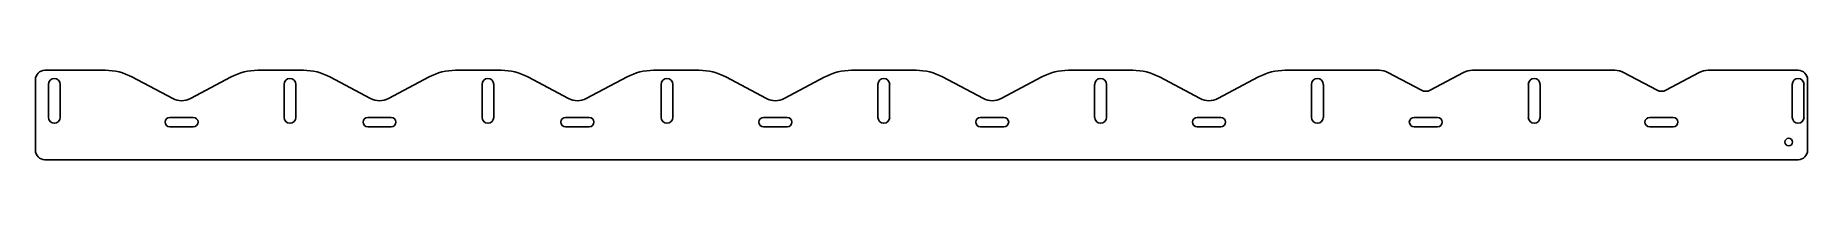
# Model space of a CAD drawing. Header units: millimetres. Extents: x -900 to 980, y -75 to 20.
import ezdxf

# ---------------------------------------------------------------- set-up
doc = ezdxf.new("R2010")
doc.units = ezdxf.units.MM

msp = doc.modelspace()

# ---------------------------------------------------------------- linework, layer by layer
at = {"color": 7, "linetype": 'Continuous', "lineweight": 25}
for p, q in [((-890, 19.5), (-825.8, 19.5)), ((-664.2, 19.5), (-615.8, 19.5)), ((-454.2, 19.5), (-405.8, 19.5)), ((-244.2, 19.5), (-195.8, 19.5)), ((-34.2, 19.5), (34.2, 19.5)), ((195.8, 19.5), (264.2, 19.5)), ((425.8, 19.5), (525.5, 19.5)), ((624.5, 19.5), (775.5, 19.5)), ((874.5, 19.5), (970, 19.5)), ((-900, -65.5), (-900, 9.5)), ((-886.3, -30.5), (-886.3, 4.5)), ((-873.8, 4.5), (-873.8, -30.5)), ((-797.6, 12.5), (-754.4, -10.5)), ((-735.6, -10.5), (-692.4, 12.5)), ((-636.3, -30.5), (-636.3, 4.5)), ((-623.8, 4.5), (-623.8, -30.5)), ((-587.6, 12.5), (-544.4, -10.5)), ((-525.6, -10.5), (-482.4, 12.5)), ((-426.2, -30.5), (-426.2, 4.5)), ((-413.7, 4.5), (-413.7, -30.5)), ((-377.6, 12.5), (-334.4, -10.5)), ((-315.6, -10.5), (-272.4, 12.5)), ((-236.3, -30.5), (-236.3, 4.5)), ((-223.7, 4.5), (-223.7, -30.5)), ((-167.6, 12.5), (-124.4, -10.5)), ((-105.6, -10.5), (-62.4, 12.5)), ((-6.2, -30.5), (-6.2, 4.5)), ((6.2, 4.5), (6.2, -30.5)), ((62.4, 12.5), (105.6, -10.5)), ((124.4, -10.5), (167.6, 12.5)), ((223.7, -30.5), (223.7, 4.5)), ((236.3, 4.5), (236.3, -30.5)), ((292.4, 12.5), (335.6, -10.5)), ((354.4, -10.5), (397.6, 12.5)), ((453.8, -30.5), (453.8, 4.5)), ((466.3, 4.5), (466.3, -30.5)), ((534.9, 17.2), (570.3, -1.7)), ((579.7, -1.7), (615.1, 17.2)), ((683.8, -30.5), (683.8, 4.5)), ((696.2, 4.5), (696.2, -30.5)), ((784.9, 17.2), (820.3, -1.7)), ((829.7, -1.7), (865.1, 17.2)), ((963.7, -30.5), (963.7, 4.5)), ((976.2, 4.5), (976.2, -30.5)), ((980, 9.5), (980, -65.5)), ((-732.5, -30.5), (-757.5, -30.5)), ((-522.5, -30.5), (-547.5, -30.5)), ((-312.5, -30.5), (-337.5, -30.5)), ((-102.5, -30.5), (-127.5, -30.5)), ((127.5, -30.5), (102.5, -30.5)), ((357.5, -30.5), (332.5, -30.5)), ((587.5, -30.5), (562.5, -30.5)), ((837.5, -30.5), (812.5, -30.5)), ((-757.5, -40.5), (-732.5, -40.5)), ((-547.5, -40.5), (-522.5, -40.5)), ((-337.5, -40.5), (-312.5, -40.5)), ((-127.5, -40.5), (-102.5, -40.5)), ((102.5, -40.5), (127.5, -40.5)), ((332.5, -40.5), (357.5, -40.5)), ((562.5, -40.5), (587.5, -40.5)), ((812.5, -40.5), (837.5, -40.5)), ((970, -75.5), (-890, -75.5))]:
    msp.add_line(p, q, dxfattribs=at)
msp.add_circle((960, -56.7), 4, dxfattribs=at)
for centre, radius, start, end in [((-890, 9.5), 10, 90, 180), ((-825.8, -40.5), 60, 62, 90), ((-664.2, -40.5), 60, 90, 118), ((-615.8, -40.5), 60, 62, 90), ((-454.2, -40.5), 60, 90, 118), ((-405.8, -40.5), 60, 62, 90), ((-244.2, -40.5), 60, 90, 118), ((-195.8, -40.5), 60, 62, 90), ((-34.2, -40.5), 60, 90, 118), ((34.2, -40.5), 60, 62, 90), ((195.8, -40.5), 60, 90, 118), ((264.2, -40.5), 60, 62, 90), ((425.8, -40.5), 60, 90, 118), ((525.5, -0.5), 20, 62, 90), ((624.5, -0.5), 20, 90, 118), ((775.5, -0.5), 20, 62, 90), ((874.5, -0.5), 20, 90, 118), ((970, 9.5), 10, 0, 90), ((-880, 4.5), 6.25, 0, 180), ((-630, 4.5), 6.25, 0, 180), ((-420, 4.5), 6.25, 0, 180), ((-230, 4.5), 6.25, 0, 180), ((0, 4.5), 6.25, 0, 180), ((230, 4.5), 6.25, 0, 180), ((460, 4.5), 6.25, 0, 180), ((690, 4.5), 6.25, 0, 180), ((970, 4.5), 6.25, 0, 180), ((-745, 7.2), 20, 242, 298), ((-535, 7.2), 20, 242, 298), ((-325, 7.2), 20, 242, 298), ((-115, 7.2), 20, 242, 298), ((115, 7.2), 20, 242, 298), ((345, 7.2), 20, 242, 298), ((575, 7.2), 10, 242, 298), ((825, 7.2), 10, 242, 298), ((-880, -30.5), 6.25, 180, 0), ((-757.5, -35.5), 5, 90, 270), ((-732.5, -35.5), 5, 270, 90), ((-630, -30.5), 6.25, 180, 0), ((-547.5, -35.5), 5, 90, 270), ((-522.5, -35.5), 5, 270, 90), ((-420, -30.5), 6.25, 180, 0), ((-337.5, -35.5), 5, 90, 270), ((-312.5, -35.5), 5, 270, 90), ((-230, -30.5), 6.25, 180, 0), ((-127.5, -35.5), 5, 90, 270), ((-102.5, -35.5), 5, 270, 90), ((0, -30.5), 6.25, 180, 0), ((102.5, -35.5), 5, 90, 270), ((127.5, -35.5), 5, 270, 90), ((230, -30.5), 6.25, 180, 0), ((332.5, -35.5), 5, 90, 270), ((357.5, -35.5), 5, 270, 90), ((460, -30.5), 6.25, 180, 0), ((562.5, -35.5), 5, 90, 270), ((587.5, -35.5), 5, 270, 90), ((690, -30.5), 6.25, 180, 0), ((812.5, -35.5), 5, 90, 270), ((837.5, -35.5), 5, 270, 90), ((970, -30.5), 6.25, 180, 0), ((-890, -65.5), 10, 180, 270), ((970, -65.5), 10, 270, 0)]:
    msp.add_arc(centre, radius, start, end, dxfattribs=at)

doc.saveas('drawing.dxf')
